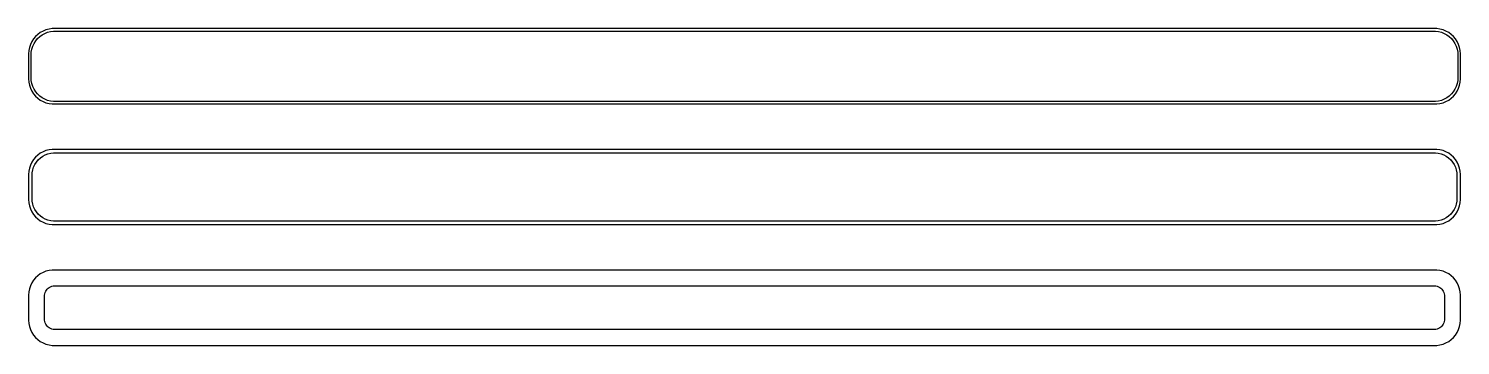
# Model space of a CAD drawing. Header units: metres. Extents: x -142 to 142, y 65 to 127.
import ezdxf

# ---------------------------------------------------------------- set-up
doc = ezdxf.new("R2010")
doc.units = ezdxf.units.M

msp = doc.modelspace()

# ---------------------------------------------------------------- linework, layer by layer
for p, q in [((-141.545, 125.439), (-141.882, 124.909)), ((-141.145, 125.923), (-141.545, 125.439)), ((-140.687, 126.353), (-141.145, 125.923)), ((-141.093, 125.042), (-140.713, 125.502)), ((-140.713, 125.502), (-140.278, 125.91)), ((-140.179, 126.722), (-140.687, 126.353)), ((-140.278, 125.91), (-139.795, 126.261)), ((-139.629, 127.024), (-140.179, 126.722)), ((-139.795, 126.261), (-139.272, 126.548)), ((-139.045, 127.255), (-139.629, 127.024)), ((-139.272, 126.548), (-138.718, 126.768)), ((-138.437, 127.411), (-139.045, 127.255)), ((-138.718, 126.768), (-138.14, 126.916)), ((-137.814, 127.49), (-138.437, 127.411)), ((-138.14, 126.916), (-137.548, 126.991)), ((137.814, 127.49), (-137.814, 127.49)), ((-137.548, 126.991), (137.548, 126.991)), ((137.548, 126.991), (138.14, 126.916)), ((138.437, 127.411), (137.814, 127.49)), ((138.14, 126.916), (138.718, 126.768)), ((139.045, 127.255), (138.437, 127.411)), ((138.718, 126.768), (139.272, 126.548)), ((139.629, 127.024), (139.045, 127.255)), ((139.272, 126.548), (139.795, 126.261)), ((140.179, 126.722), (139.629, 127.024)), ((139.795, 126.261), (140.278, 125.91)), ((140.687, 126.353), (140.179, 126.722)), ((140.278, 125.91), (140.713, 125.502)), ((141.145, 125.923), (140.687, 126.353)), ((140.713, 125.502), (141.093, 125.042)), ((141.545, 125.439), (141.145, 125.923)), ((141.882, 124.909), (141.545, 125.439)), ((-142.461, 123.127), (-142.5, 122.5)), ((-142.343, 123.743), (-142.461, 123.127)), ((-142.149, 124.341), (-142.343, 123.743)), ((-141.882, 124.909), (-142.149, 124.341)), ((-142, 122.25), (-141.963, 122.845)), ((-141.963, 122.845), (-141.851, 123.431)), ((-141.851, 123.431), (-141.666, 123.999)), ((-141.666, 123.999), (-141.412, 124.538)), ((-141.412, 124.538), (-141.093, 125.042)), ((141.093, 125.042), (141.412, 124.538)), ((141.412, 124.538), (141.666, 123.999)), ((141.666, 123.999), (141.851, 123.431)), ((141.851, 123.431), (141.963, 122.845)), ((142.149, 124.341), (141.882, 124.909)), ((141.963, 122.845), (142, 122.25)), ((142.343, 123.743), (142.149, 124.341)), ((142.461, 123.127), (142.343, 123.743)), ((142.5, 122.5), (142.461, 123.127)), ((-142.5, 122.5), (-142.5, 117.5)), ((-142, 117.75), (-142, 122.25)), ((142, 122.25), (142, 117.75)), ((142.5, 117.5), (142.5, 122.5)), ((-142.5, 117.5), (-142.461, 116.873)), ((-142.461, 116.873), (-142.343, 116.257)), ((-141.963, 117.155), (-142, 117.75)), ((-141.851, 116.569), (-141.963, 117.155)), ((141.963, 117.155), (141.851, 116.569)), ((142, 117.75), (141.963, 117.155)), ((142.343, 116.257), (142.461, 116.873)), ((142.461, 116.873), (142.5, 117.5)), ((-142.343, 116.257), (-142.149, 115.659)), ((-142.149, 115.659), (-141.882, 115.091)), ((-141.882, 115.091), (-141.545, 114.561)), ((-141.666, 116.001), (-141.851, 116.569)), ((-141.412, 115.462), (-141.666, 116.001)), ((-141.545, 114.561), (-141.145, 114.077)), ((-141.093, 114.958), (-141.412, 115.462)), ((-141.145, 114.077), (-140.687, 113.647)), ((-140.713, 114.498), (-141.093, 114.958)), ((-140.278, 114.09), (-140.713, 114.498)), ((-139.795, 113.739), (-140.278, 114.09)), ((140.278, 114.09), (139.795, 113.739)), ((140.713, 114.498), (140.278, 114.09)), ((140.687, 113.647), (141.145, 114.077)), ((141.093, 114.958), (140.713, 114.498)), ((141.412, 115.462), (141.093, 114.958)), ((141.145, 114.077), (141.545, 114.561)), ((141.666, 116.001), (141.412, 115.462)), ((141.545, 114.561), (141.882, 115.091)), ((141.851, 116.569), (141.666, 116.001)), ((141.882, 115.091), (142.149, 115.659)), ((142.149, 115.659), (142.343, 116.257)), ((-140.687, 113.647), (-140.179, 113.278)), ((-140.179, 113.278), (-139.629, 112.976)), ((-139.272, 113.452), (-139.795, 113.739)), ((-139.629, 112.976), (-139.045, 112.745)), ((-138.718, 113.232), (-139.272, 113.452)), ((-139.045, 112.745), (-138.437, 112.589)), ((-138.14, 113.084), (-138.718, 113.232)), ((-138.437, 112.589), (-137.814, 112.51)), ((-137.548, 113.009), (-138.14, 113.084)), ((-137.814, 112.51), (137.814, 112.51)), ((137.548, 113.009), (-137.548, 113.009)), ((138.14, 113.084), (137.548, 113.009)), ((137.814, 112.51), (138.437, 112.589)), ((138.718, 113.232), (138.14, 113.084)), ((138.437, 112.589), (139.045, 112.745)), ((139.272, 113.452), (138.718, 113.232)), ((139.045, 112.745), (139.629, 112.976)), ((139.795, 113.739), (139.272, 113.452)), ((139.629, 112.976), (140.179, 113.278)), ((140.179, 113.278), (140.687, 113.647)), ((-140.179, 102.722), (-140.687, 102.353)), ((-139.629, 103.024), (-140.179, 102.722)), ((-139.045, 103.255), (-139.629, 103.024)), ((-139.199, 102.393), (-138.665, 102.604)), ((-138.437, 103.411), (-139.045, 103.255)), ((-138.665, 102.604), (-138.108, 102.747)), ((-137.814, 103.49), (-138.437, 103.411)), ((-138.108, 102.747), (-137.537, 102.819)), ((137.814, 103.49), (-137.814, 103.49)), ((-137.537, 102.819), (137.537, 102.819)), ((137.537, 102.819), (138.108, 102.747)), ((138.437, 103.411), (137.814, 103.49)), ((138.108, 102.747), (138.665, 102.604)), ((139.045, 103.255), (138.437, 103.411)), ((138.665, 102.604), (139.199, 102.393)), ((139.629, 103.024), (139.045, 103.255)), ((140.179, 102.722), (139.629, 103.024)), ((140.687, 102.353), (140.179, 102.722)), ((-142.149, 100.341), (-142.343, 99.7434)), ((-141.882, 100.909), (-142.149, 100.341)), ((-141.545, 101.439), (-141.882, 100.909)), ((-141.685, 99.3886), (-141.507, 99.9354)), ((-141.145, 101.923), (-141.545, 101.439)), ((-141.507, 99.9354), (-141.262, 100.456)), ((-141.262, 100.456), (-140.954, 100.941)), ((-140.687, 102.353), (-141.145, 101.923)), ((-140.954, 100.941), (-140.588, 101.384)), ((-140.588, 101.384), (-140.168, 101.778)), ((-140.168, 101.778), (-139.703, 102.116)), ((-139.703, 102.116), (-139.199, 102.393)), ((139.199, 102.393), (139.703, 102.116)), ((139.703, 102.116), (140.168, 101.778)), ((140.168, 101.778), (140.588, 101.384)), ((140.588, 101.384), (140.954, 100.941)), ((141.145, 101.923), (140.687, 102.353)), ((140.954, 100.941), (141.262, 100.456)), ((141.545, 101.439), (141.145, 101.923)), ((141.262, 100.456), (141.507, 99.9354)), ((141.507, 99.9354), (141.685, 99.3886)), ((141.882, 100.909), (141.545, 101.439)), ((142.149, 100.341), (141.882, 100.909)), ((142.343, 99.7434), (142.149, 100.341)), ((-142.461, 99.1267), (-142.5, 98.5)), ((-142.5, 98.5), (-142.5, 93.5)), ((-142.343, 99.7434), (-142.461, 99.1267)), ((-141.828, 98.25), (-141.792, 98.8238)), ((-141.828, 93.75), (-141.828, 98.25)), ((-141.792, 98.8238), (-141.685, 99.3886)), ((141.685, 99.3886), (141.792, 98.8238)), ((141.792, 98.8238), (141.828, 98.25)), ((141.828, 98.25), (141.828, 93.75)), ((142.461, 99.1267), (142.343, 99.7434)), ((142.5, 98.5), (142.461, 99.1267)), ((142.5, 93.5), (142.5, 98.5)), ((-142.5, 93.5), (-142.461, 92.8733)), ((-142.461, 92.8733), (-142.343, 92.2566)), ((-142.343, 92.2566), (-142.149, 91.6594)), ((-142.149, 91.6594), (-141.882, 91.0912)), ((-141.792, 93.1762), (-141.828, 93.75)), ((-141.685, 92.6114), (-141.792, 93.1762)), ((-141.507, 92.0646), (-141.685, 92.6114)), ((-141.262, 91.5443), (-141.507, 92.0646)), ((-140.954, 91.0589), (-141.262, 91.5443)), ((141.262, 91.5443), (140.954, 91.0589)), ((141.507, 92.0646), (141.262, 91.5443)), ((141.685, 92.6114), (141.507, 92.0646)), ((141.792, 93.1762), (141.685, 92.6114)), ((141.828, 93.75), (141.792, 93.1762)), ((141.882, 91.0912), (142.149, 91.6594)), ((142.149, 91.6594), (142.343, 92.2566)), ((142.343, 92.2566), (142.461, 92.8733)), ((142.461, 92.8733), (142.5, 93.5)), ((-141.882, 91.0912), (-141.545, 90.5611)), ((-141.545, 90.5611), (-141.145, 90.0773)), ((-141.145, 90.0773), (-140.687, 89.6474)), ((-140.588, 90.6158), (-140.954, 91.0589)), ((-140.687, 89.6474), (-140.179, 89.2784)), ((-140.168, 90.2223), (-140.588, 90.6158)), ((-140.179, 89.2784), (-139.629, 88.9759)), ((-139.703, 89.8843), (-140.168, 90.2223)), ((-139.199, 89.6073), (-139.703, 89.8843)), ((-139.629, 88.9759), (-139.045, 88.7447)), ((-138.665, 89.3956), (-139.199, 89.6073)), ((-139.045, 88.7447), (-138.437, 88.5886)), ((-138.108, 89.2527), (-138.665, 89.3956)), ((-138.437, 88.5886), (-137.814, 88.5099)), ((-137.537, 89.1806), (-138.108, 89.2527)), ((-137.814, 88.5099), (137.814, 88.5099)), ((137.537, 89.1806), (-137.537, 89.1806)), ((138.108, 89.2527), (137.537, 89.1806)), ((137.814, 88.5099), (138.437, 88.5886)), ((138.665, 89.3956), (138.108, 89.2527)), ((138.437, 88.5886), (139.045, 88.7447)), ((139.199, 89.6073), (138.665, 89.3956)), ((139.045, 88.7447), (139.629, 88.9759)), ((139.703, 89.8843), (139.199, 89.6073)), ((139.629, 88.9759), (140.179, 89.2784)), ((140.168, 90.2223), (139.703, 89.8843)), ((140.588, 90.6158), (140.168, 90.2223)), ((140.179, 89.2784), (140.687, 89.6474)), ((140.954, 91.0589), (140.588, 90.6158)), ((140.687, 89.6474), (141.145, 90.0773)), ((141.145, 90.0773), (141.545, 90.5611)), ((141.545, 90.5611), (141.882, 91.0912)), ((-141.545, 77.4389), (-141.882, 76.9088)), ((-141.145, 77.9227), (-141.545, 77.4389)), ((-140.687, 78.3526), (-141.145, 77.9227)), ((-140.179, 78.7216), (-140.687, 78.3526)), ((-139.629, 79.0241), (-140.179, 78.7216)), ((-139.045, 79.2553), (-139.629, 79.0241)), ((-138.437, 79.4114), (-139.045, 79.2553)), ((-137.814, 79.4901), (-138.437, 79.4114)), ((137.814, 79.4901), (-137.814, 79.4901)), ((138.437, 79.4114), (137.814, 79.4901)), ((139.045, 79.2553), (138.437, 79.4114)), ((139.629, 79.0241), (139.045, 79.2553)), ((140.179, 78.7216), (139.629, 79.0241)), ((140.687, 78.3526), (140.179, 78.7216)), ((141.145, 77.9227), (140.687, 78.3526)), ((141.545, 77.4389), (141.145, 77.9227)), ((141.882, 76.9088), (141.545, 77.4389)), ((-142.461, 75.1267), (-142.5, 74.5)), ((-142.5, 74.5), (-142.5, 69.5)), ((-142.343, 75.7434), (-142.461, 75.1267)), ((-142.149, 76.3406), (-142.343, 75.7434)), ((-141.882, 76.9088), (-142.149, 76.3406)), ((-139.36, 74.25), (-139.343, 74.5144)), ((-139.36, 69.75), (-139.36, 74.25)), ((-139.343, 74.5144), (-139.293, 74.7746)), ((-139.293, 74.7746), (-139.211, 75.0266)), ((-139.211, 75.0266), (-139.099, 75.2663)), ((-139.099, 75.2663), (-138.957, 75.49)), ((-138.957, 75.49), (-138.788, 75.6941)), ((-138.788, 75.6941), (-138.595, 75.8755)), ((-138.595, 75.8755), (-138.38, 76.0312)), ((-138.38, 76.0312), (-138.148, 76.1588)), ((-138.148, 76.1588), (-137.902, 76.2564)), ((-137.902, 76.2564), (-137.645, 76.3223)), ((-137.645, 76.3223), (-137.382, 76.3555)), ((-137.382, 76.3555), (137.382, 76.3555)), ((137.382, 76.3555), (137.645, 76.3223)), ((137.645, 76.3223), (137.902, 76.2564)), ((137.902, 76.2564), (138.148, 76.1588)), ((138.148, 76.1588), (138.38, 76.0312)), ((138.38, 76.0312), (138.595, 75.8755)), ((138.595, 75.8755), (138.788, 75.6941)), ((138.788, 75.6941), (138.957, 75.49)), ((138.957, 75.49), (139.099, 75.2663)), ((139.099, 75.2663), (139.211, 75.0266)), ((139.211, 75.0266), (139.293, 74.7746)), ((139.293, 74.7746), (139.343, 74.5144)), ((139.343, 74.5144), (139.36, 74.25)), ((139.36, 74.25), (139.36, 69.75)), ((142.149, 76.3406), (141.882, 76.9088)), ((142.343, 75.7434), (142.149, 76.3406)), ((142.461, 75.1267), (142.343, 75.7434)), ((142.5, 74.5), (142.461, 75.1267)), ((142.5, 69.5), (142.5, 74.5)), ((-142.5, 69.5), (-142.461, 68.8733)), ((-142.461, 68.8733), (-142.343, 68.2566)), ((-139.343, 69.4856), (-139.36, 69.75)), ((-139.293, 69.2254), (-139.343, 69.4856)), ((-139.211, 68.9734), (-139.293, 69.2254)), ((-139.099, 68.7337), (-139.211, 68.9734)), ((-138.957, 68.51), (-139.099, 68.7337)), ((-138.788, 68.3059), (-138.957, 68.51)), ((138.957, 68.51), (138.788, 68.3059)), ((139.099, 68.7337), (138.957, 68.51)), ((139.211, 68.9734), (139.099, 68.7337)), ((139.293, 69.2254), (139.211, 68.9734)), ((139.343, 69.4856), (139.293, 69.2254)), ((139.36, 69.75), (139.343, 69.4856)), ((142.343, 68.2566), (142.461, 68.8733)), ((142.461, 68.8733), (142.5, 69.5)), ((-142.343, 68.2566), (-142.149, 67.6594)), ((-142.149, 67.6594), (-141.882, 67.0912)), ((-141.882, 67.0912), (-141.545, 66.5611)), ((-141.545, 66.5611), (-141.145, 66.0773)), ((-141.145, 66.0773), (-140.687, 65.6474)), ((-140.687, 65.6474), (-140.179, 65.2784)), ((-138.595, 68.1245), (-138.788, 68.3059)), ((-138.38, 67.9688), (-138.595, 68.1245)), ((-138.148, 67.8412), (-138.38, 67.9688)), ((-137.902, 67.7436), (-138.148, 67.8412)), ((-137.645, 67.6777), (-137.902, 67.7436)), ((-137.382, 67.6445), (-137.645, 67.6777)), ((137.382, 67.6445), (-137.382, 67.6445)), ((137.645, 67.6777), (137.382, 67.6445)), ((137.902, 67.7436), (137.645, 67.6777)), ((138.148, 67.8412), (137.902, 67.7436)), ((138.38, 67.9688), (138.148, 67.8412)), ((138.595, 68.1245), (138.38, 67.9688)), ((138.788, 68.3059), (138.595, 68.1245)), ((140.179, 65.2784), (140.687, 65.6474)), ((140.687, 65.6474), (141.145, 66.0773)), ((141.145, 66.0773), (141.545, 66.5611)), ((141.545, 66.5611), (141.882, 67.0912)), ((141.882, 67.0912), (142.149, 67.6594)), ((142.149, 67.6594), (142.343, 68.2566)), ((-140.179, 65.2784), (-139.629, 64.9759)), ((-139.629, 64.9759), (-139.045, 64.7447)), ((-139.045, 64.7447), (-138.437, 64.5886)), ((-138.437, 64.5886), (-137.814, 64.5099)), ((-137.814, 64.5099), (137.814, 64.5099)), ((137.814, 64.5099), (138.437, 64.5886)), ((138.437, 64.5886), (139.045, 64.7447)), ((139.045, 64.7447), (139.629, 64.9759)), ((139.629, 64.9759), (140.179, 65.2784))]:
    msp.add_line(p, q)

doc.saveas('drawing.dxf')
